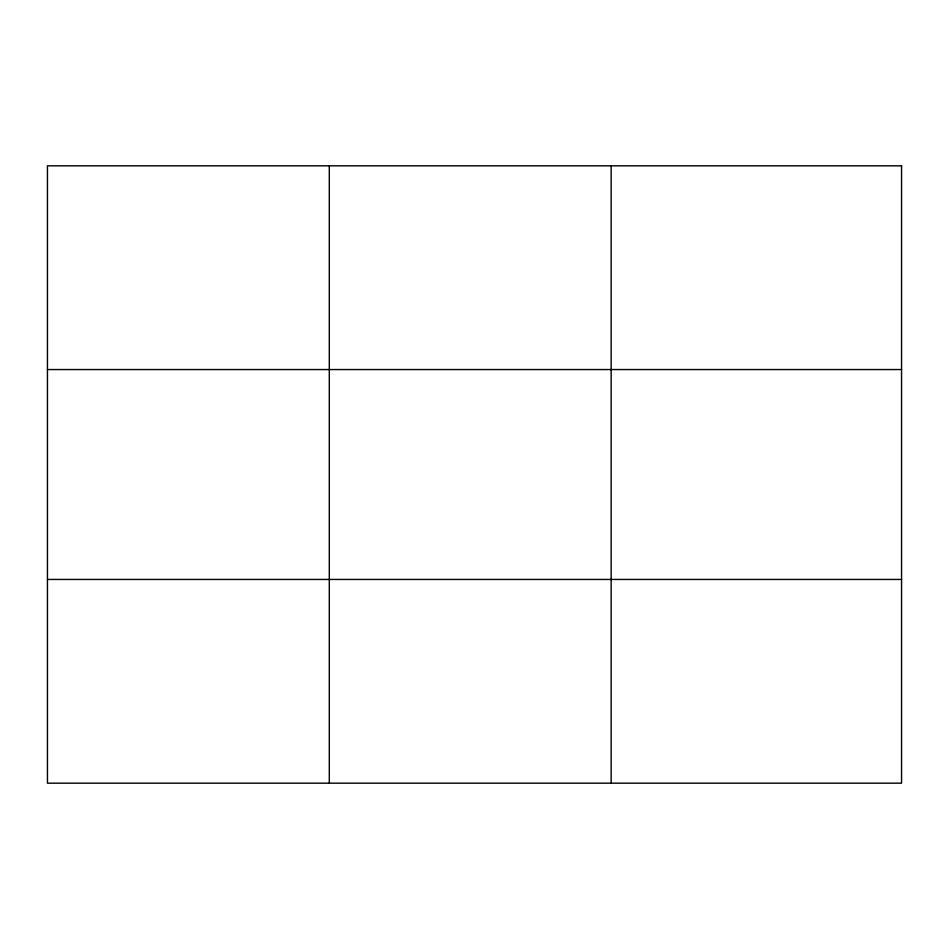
<?xml version="1.0" encoding="UTF-8"?>
<svg xmlns="http://www.w3.org/2000/svg" width="949" height="949" viewBox="0 0 949 949"><rect width="100%" height="100%" fill="white"/><g stroke="black" fill="none" stroke-linecap="round" stroke-linejoin="round"><path stroke-width="1.42" d="M329.303 165.826L329.303 783.174M611.156 165.826L611.156 783.174M47.45 369.552L901.55 369.552M47.45 579.448L901.55 579.448M901.55 165.826L901.55 783.174L47.45 783.174L47.45 165.826L901.55 165.826"/></g></svg>
